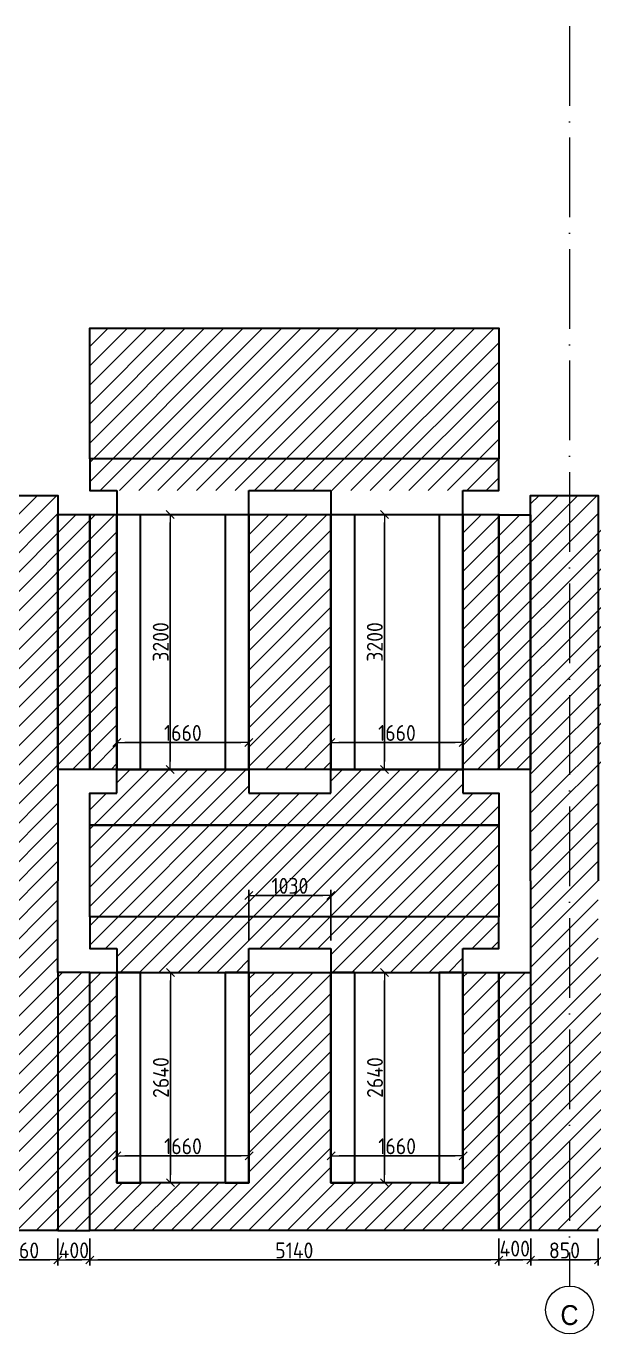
# Model space of a CAD drawing. Header units: millimetres. Extents: x 209 to 1046824, y -248937 to 510758.
# Drawn here: x 179922 to 187055, y -160308 to -143887 of the extents above; entities that cross this region are included whole.
import ezdxf

# ---------------------------------------------------------------- set-up
doc = ezdxf.new("R2010")
doc.units = ezdxf.units.MM
doc.linetypes.add('50_200_ШТРИХ_1Т_ш5_п1_п1_', pattern=[1400, 1000, -200, 0, -200])
doc.layers.add('$AUDIT_BAD_LAYER1', color=7, linetype='Continuous')
for name, color, linetype, lineweight, true_color in [('Оси-1', 7, 'Continuous', 20, 0xaaaaaa), ('Оси-2', 7, 'Continuous', 9, 0xaaaaaa), ('Оси-3', 7, '50_200_ШТРИХ_1Т_ш5_п1_п1_', 9, 0xaaaaaa)]:
    doc.layers.add(name, color=color, linetype=linetype, lineweight=lineweight, true_color=true_color)
for name, color, linetype, lineweight in [('Основные линии', 7, 'Continuous', 30), ('Размеры', 7, 'Continuous', 15), ('Таблица', 7, 'Continuous', 15)]:
    doc.layers.add(name, color=color, linetype=linetype, lineweight=lineweight)
doc.styles.add('Arial', font='arial.ttf', dxfattribs={"width": 0.9, "height": 500})
doc.styles.add('СПДС', font='isocpeur.ttf', dxfattribs={"width": 0.9})
doc.dimstyles.new('Размера А3', dxfattribs={"dimtxt": 200, "dimasz": 100, "dimexe": 70, "dimexo": 100, "dimgap": 20, "dimtad": 1, "dimdec": 0, "dimrnd": 10, "dimzin": 0, "dimdsep": 46, "dimtxsty": 'СПДС', "dimblk": 'ARROWHEAD_6', "dimcen": 1, "dimclrd": 256, "dimclre": 256, "dimclrt": 256, "dimazin": 0, "dimtfac": 1, "dimtdec": 0, "dimtmove": 2, "dimatfit": 3, "dimfxl": 1, "dimtolj": 1, "dimtzin": 0, "dimarcsym": 0})

# ---------------------------------------------------------------- blocks, each defined once
blk = doc.blocks.new('ARROWHEAD_6')
at = {"color": 0, "linetype": 'Continuous'}
for p, q in [((0, 0), (-1, 0)), ((-0.5, -0.5), (0.5, 0.5))]:
    blk.add_line(p, q, dxfattribs=at)
blk = doc.blocks.new('*D2027')
at = {"layer": 'Defpoints', "color": 0, "lineweight": 30, "transparency": 16777216}
for p in [(181534, -150020), (181733, -150020), (181534, -153220)]:
    blk.add_point(p, dxfattribs=at)
at = {"layer": 'Размеры', "lineweight": -2, "transparency": 16777216}
for p, q in [((181634, -150020), (181803, -150020)), ((181733, -153120), (181733, -150120)), ((181634, -153220), (181803, -153220))]:
    blk.add_line(p, q, dxfattribs=at)
at = {"layer": 'Размеры', "lineweight": -2, "transparency": 16777216, "xscale": 100, "yscale": 100, "zscale": 100}
for p, rotation in [((181733, -150020), 90), ((181733, -153220), 270)]:
    blk.add_blockref('ARROWHEAD_6', p, dxfattribs=dict(at, rotation=rotation))
at = {"layer": 'Размеры', "lineweight": 15, "transparency": 16777216, "insert": (181613, -151620), "char_height": 200, "attachment_point": 5, "rotation": 90, "style": 'СПДС'}
blk.add_mtext('\\A1;3200', dxfattribs=at)
blk = doc.blocks.new('*D2028')
at = {"layer": 'Defpoints', "color": 0, "lineweight": 30, "transparency": 16777216}
for p in [(184224, -150020), (184423, -150020), (184224, -153220)]:
    blk.add_point(p, dxfattribs=at)
at = {"layer": 'Размеры', "lineweight": -2, "transparency": 16777216}
for p, q in [((184324, -150020), (184493, -150020)), ((184423, -153120), (184423, -150120)), ((184324, -153220), (184493, -153220))]:
    blk.add_line(p, q, dxfattribs=at)
at = {"layer": 'Размеры', "lineweight": -2, "transparency": 16777216, "xscale": 100, "yscale": 100, "zscale": 100}
for p, rotation in [((184423, -150020), 90), ((184423, -153220), 270)]:
    blk.add_blockref('ARROWHEAD_6', p, dxfattribs=dict(at, rotation=rotation))
at = {"layer": 'Размеры', "lineweight": 15, "transparency": 16777216, "insert": (184303, -151620), "char_height": 200, "attachment_point": 5, "rotation": 90, "style": 'СПДС'}
blk.add_mtext('\\A1;3200', dxfattribs=at)
blk = doc.blocks.new('*D2060')
at = {"layer": 'Defpoints', "color": 0, "lineweight": 30, "transparency": 16777216}
for p in [(181061, -152908), (182721, -152883), (182721, -152908)]:
    blk.add_point(p, dxfattribs=at)
at = {"layer": 'Размеры', "lineweight": -2, "transparency": 16777216}
for p, q in [((181061, -152808), (181061, -152813)), ((182721, -152808), (182721, -152813)), ((181161, -152883), (182621, -152883))]:
    blk.add_line(p, q, dxfattribs=at)
at = {"layer": 'Размеры', "lineweight": -2, "transparency": 16777216, "xscale": 100, "yscale": 100, "zscale": 100, "rotation": 180}
blk.add_blockref('ARROWHEAD_6', (181061, -152883), dxfattribs=at)
at = {"layer": 'Размеры', "lineweight": -2, "transparency": 16777216, "xscale": 100, "yscale": 100, "zscale": 100}
blk.add_blockref('ARROWHEAD_6', (182721, -152883), dxfattribs=at)
at = {"layer": 'Размеры', "lineweight": 15, "transparency": 16777216, "insert": (181891, -152763), "char_height": 200, "attachment_point": 5, "style": 'СПДС'}
blk.add_mtext('\\A1;1660', dxfattribs=at)
blk = doc.blocks.new('*D2068')
at = {"layer": 'Defpoints', "color": 0, "lineweight": 30, "transparency": 16777216}
for p in [(181063, -158098), (182723, -158073), (182723, -158098)]:
    blk.add_point(p, dxfattribs=at)
at = {"layer": 'Размеры', "lineweight": -2, "transparency": 16777216}
for p, q in [((181063, -157998), (181063, -158003)), ((181163, -158073), (182623, -158073)), ((182723, -157998), (182723, -158003))]:
    blk.add_line(p, q, dxfattribs=at)
at = {"layer": 'Размеры', "lineweight": -2, "transparency": 16777216, "xscale": 100, "yscale": 100, "zscale": 100, "rotation": 180}
blk.add_blockref('ARROWHEAD_6', (181063, -158073), dxfattribs=at)
at = {"layer": 'Размеры', "lineweight": -2, "transparency": 16777216, "xscale": 100, "yscale": 100, "zscale": 100}
blk.add_blockref('ARROWHEAD_6', (182723, -158073), dxfattribs=at)
at = {"layer": 'Размеры', "lineweight": 15, "transparency": 16777216, "insert": (181893, -157953), "char_height": 200, "attachment_point": 5, "style": 'СПДС'}
blk.add_mtext('\\A1;1660', dxfattribs=at)
blk = doc.blocks.new('*D2069')
at = {"layer": 'Defpoints', "color": 0, "lineweight": 30, "transparency": 16777216}
for p in [(181537, -155770), (181735, -155770), (181537, -158410)]:
    blk.add_point(p, dxfattribs=at)
at = {"layer": 'Размеры', "lineweight": -2, "transparency": 16777216}
for p, q in [((181637, -155770), (181805, -155770)), ((181735, -158310), (181735, -155870)), ((181637, -158410), (181805, -158410))]:
    blk.add_line(p, q, dxfattribs=at)
at = {"layer": 'Размеры', "lineweight": -2, "transparency": 16777216, "xscale": 100, "yscale": 100, "zscale": 100}
for p, rotation in [((181735, -155770), 90), ((181735, -158410), 270)]:
    blk.add_blockref('ARROWHEAD_6', p, dxfattribs=dict(at, rotation=rotation))
at = {"layer": 'Размеры', "lineweight": 15, "transparency": 16777216, "insert": (181615, -157090), "char_height": 200, "attachment_point": 5, "rotation": 90, "style": 'СПДС'}
blk.add_mtext('\\A1;2640', dxfattribs=at)
blk = doc.blocks.new('*D2070')
at = {"layer": 'Defpoints', "color": 0, "lineweight": 30, "transparency": 16777216}
for p in [(181537, -155770), (181735, -155770), (181537, -158410)]:
    blk.add_point(p, dxfattribs=at)
at = {"layer": 'Размеры', "lineweight": -2, "transparency": 16777216}
for p, q in [((181637, -155770), (181805, -155770)), ((181735, -158310), (181735, -155870)), ((181637, -158410), (181805, -158410))]:
    blk.add_line(p, q, dxfattribs=at)
at = {"layer": 'Размеры', "lineweight": -2, "transparency": 16777216, "xscale": 100, "yscale": 100, "zscale": 100}
for p, rotation in [((181735, -155770), 90), ((181735, -158410), 270)]:
    blk.add_blockref('ARROWHEAD_6', p, dxfattribs=dict(at, rotation=rotation))
at = {"layer": 'Размеры', "lineweight": 15, "transparency": 16777216, "insert": (181615, -157090), "char_height": 200, "attachment_point": 5, "rotation": 90, "style": 'СПДС'}
blk.add_mtext('\\A1;2640', dxfattribs=at)
blk = doc.blocks.new('*D2071')
at = {"layer": 'Defpoints', "color": 0, "lineweight": 30, "transparency": 16777216}
for p in [(183753, -158098), (185413, -158073), (185413, -158098)]:
    blk.add_point(p, dxfattribs=at)
at = {"layer": 'Размеры', "lineweight": -2, "transparency": 16777216}
for p, q in [((183753, -157998), (183753, -158003)), ((183853, -158073), (185313, -158073)), ((185413, -157998), (185413, -158003))]:
    blk.add_line(p, q, dxfattribs=at)
at = {"layer": 'Размеры', "lineweight": -2, "transparency": 16777216, "xscale": 100, "yscale": 100, "zscale": 100, "rotation": 180}
blk.add_blockref('ARROWHEAD_6', (183753, -158073), dxfattribs=at)
at = {"layer": 'Размеры', "lineweight": -2, "transparency": 16777216, "xscale": 100, "yscale": 100, "zscale": 100}
blk.add_blockref('ARROWHEAD_6', (185413, -158073), dxfattribs=at)
at = {"layer": 'Размеры', "lineweight": 15, "transparency": 16777216, "insert": (184583, -157953), "char_height": 200, "attachment_point": 5, "style": 'СПДС'}
blk.add_mtext('\\A1;1660', dxfattribs=at)
blk = doc.blocks.new('*D2072')
at = {"layer": 'Defpoints', "color": 0, "lineweight": 30, "transparency": 16777216}
for p in [(184227, -155770), (184425, -155770), (184227, -158410)]:
    blk.add_point(p, dxfattribs=at)
at = {"layer": 'Размеры', "lineweight": -2, "transparency": 16777216}
for p, q in [((184327, -155770), (184495, -155770)), ((184425, -158310), (184425, -155870)), ((184327, -158410), (184495, -158410))]:
    blk.add_line(p, q, dxfattribs=at)
at = {"layer": 'Размеры', "lineweight": -2, "transparency": 16777216, "xscale": 100, "yscale": 100, "zscale": 100}
for p, rotation in [((184425, -155770), 90), ((184425, -158410), 270)]:
    blk.add_blockref('ARROWHEAD_6', p, dxfattribs=dict(at, rotation=rotation))
at = {"layer": 'Размеры', "lineweight": 15, "transparency": 16777216, "insert": (184305, -157090), "char_height": 200, "attachment_point": 5, "rotation": 90, "style": 'СПДС'}
blk.add_mtext('\\A1;2640', dxfattribs=at)
blk = doc.blocks.new('*D2073')
at = {"layer": 'Defpoints', "color": 0, "lineweight": 30, "transparency": 16777216}
for p in [(184227, -155770), (184425, -155770), (184227, -158410)]:
    blk.add_point(p, dxfattribs=at)
at = {"layer": 'Размеры', "lineweight": -2, "transparency": 16777216}
for p, q in [((184327, -155770), (184495, -155770)), ((184425, -158310), (184425, -155870)), ((184327, -158410), (184495, -158410))]:
    blk.add_line(p, q, dxfattribs=at)
at = {"layer": 'Размеры', "lineweight": -2, "transparency": 16777216, "xscale": 100, "yscale": 100, "zscale": 100}
for p, rotation in [((184425, -155770), 90), ((184425, -158410), 270)]:
    blk.add_blockref('ARROWHEAD_6', p, dxfattribs=dict(at, rotation=rotation))
at = {"layer": 'Размеры', "lineweight": 15, "transparency": 16777216, "insert": (184305, -157090), "char_height": 200, "attachment_point": 5, "rotation": 90, "style": 'СПДС'}
blk.add_mtext('\\A1;2640', dxfattribs=at)
blk = doc.blocks.new('*D2082')
at = {"layer": 'Defpoints', "color": 0, "lineweight": 30, "transparency": 16777216}
for p in [(183751, -152908), (185411, -152883), (185411, -152908)]:
    blk.add_point(p, dxfattribs=at)
at = {"layer": 'Размеры', "lineweight": -2, "transparency": 16777216}
for p, q in [((183751, -152808), (183751, -152813)), ((185411, -152808), (185411, -152813)), ((183851, -152883), (185311, -152883))]:
    blk.add_line(p, q, dxfattribs=at)
at = {"layer": 'Размеры', "lineweight": -2, "transparency": 16777216, "xscale": 100, "yscale": 100, "zscale": 100, "rotation": 180}
blk.add_blockref('ARROWHEAD_6', (183751, -152883), dxfattribs=at)
at = {"layer": 'Размеры', "lineweight": -2, "transparency": 16777216, "xscale": 100, "yscale": 100, "zscale": 100}
blk.add_blockref('ARROWHEAD_6', (185411, -152883), dxfattribs=at)
at = {"layer": 'Размеры', "lineweight": 15, "transparency": 16777216, "insert": (184581, -152763), "char_height": 200, "attachment_point": 5, "style": 'СПДС'}
blk.add_mtext('\\A1;1660', dxfattribs=at)
blk = doc.blocks.new('*D2096')
at = {"layer": 'Defpoints', "color": 0, "lineweight": 30, "transparency": 16777216}
for p in [(180321, -159010), (180721, -159010), (180721, -159381)]:
    blk.add_point(p, dxfattribs=at)
at = {"layer": 'Размеры', "lineweight": -2, "transparency": 16777216}
for p, q in [((180321, -159110), (180321, -159451)), ((180721, -159110), (180721, -159451)), ((180421, -159381), (180621, -159381))]:
    blk.add_line(p, q, dxfattribs=at)
at = {"layer": 'Размеры', "lineweight": -2, "transparency": 16777216, "xscale": 100, "yscale": 100, "zscale": 100, "rotation": 180}
blk.add_blockref('ARROWHEAD_6', (180321, -159381), dxfattribs=at)
at = {"layer": 'Размеры', "lineweight": -2, "transparency": 16777216, "xscale": 100, "yscale": 100, "zscale": 100}
blk.add_blockref('ARROWHEAD_6', (180721, -159381), dxfattribs=at)
at = {"layer": 'Размеры', "lineweight": 15, "transparency": 16777216, "insert": (180521, -159260), "char_height": 200, "attachment_point": 5, "style": 'СПДС'}
blk.add_mtext('\\A1;400', dxfattribs=at)
blk = doc.blocks.new('*D2097')
at = {"layer": 'Defpoints', "color": 0, "lineweight": 30, "transparency": 16777216}
for p in [(180721, -159010), (185861, -159010), (185861, -159381)]:
    blk.add_point(p, dxfattribs=at)
at = {"layer": 'Размеры', "lineweight": -2, "transparency": 16777216}
for p, q in [((180721, -159110), (180721, -159451)), ((185861, -159110), (185861, -159451)), ((180821, -159381), (185761, -159381))]:
    blk.add_line(p, q, dxfattribs=at)
at = {"layer": 'Размеры', "lineweight": -2, "transparency": 16777216, "xscale": 100, "yscale": 100, "zscale": 100, "rotation": 180}
blk.add_blockref('ARROWHEAD_6', (180721, -159381), dxfattribs=at)
at = {"layer": 'Размеры', "lineweight": -2, "transparency": 16777216, "xscale": 100, "yscale": 100, "zscale": 100}
blk.add_blockref('ARROWHEAD_6', (185861, -159381), dxfattribs=at)
at = {"layer": 'Размеры', "lineweight": 15, "transparency": 16777216, "insert": (183291, -159261), "char_height": 200, "attachment_point": 5, "style": 'СПДС'}
blk.add_mtext('\\A1;5140', dxfattribs=at)
blk = doc.blocks.new('*D2098')
at = {"layer": 'Defpoints', "color": 0, "lineweight": 30, "transparency": 16777216}
for p in [(185861, -159010), (186261, -159010), (186261, -159381)]:
    blk.add_point(p, dxfattribs=at)
at = {"layer": 'Размеры', "lineweight": -2, "transparency": 16777216}
for p, q in [((185861, -159110), (185861, -159451)), ((186261, -159110), (186261, -159451)), ((185961, -159381), (186161, -159381))]:
    blk.add_line(p, q, dxfattribs=at)
at = {"layer": 'Размеры', "lineweight": -2, "transparency": 16777216, "xscale": 100, "yscale": 100, "zscale": 100, "rotation": 180}
blk.add_blockref('ARROWHEAD_6', (185861, -159381), dxfattribs=at)
at = {"layer": 'Размеры', "lineweight": -2, "transparency": 16777216, "xscale": 100, "yscale": 100, "zscale": 100}
blk.add_blockref('ARROWHEAD_6', (186261, -159381), dxfattribs=at)
at = {"layer": 'Размеры', "lineweight": 15, "transparency": 16777216, "insert": (186061, -159238), "char_height": 200, "attachment_point": 5, "style": 'СПДС'}
blk.add_mtext('\\A1;400', dxfattribs=at)
blk = doc.blocks.new('*D2099')
at = {"layer": 'Defpoints', "color": 0, "lineweight": 30, "transparency": 16777216}
for p in [(186261, -159010), (187111, -159010), (187111, -159381)]:
    blk.add_point(p, dxfattribs=at)
at = {"layer": 'Размеры', "lineweight": -2, "transparency": 16777216}
for p, q in [((186261, -159110), (186261, -159451)), ((187111, -159110), (187111, -159451)), ((186361, -159381), (187011, -159381))]:
    blk.add_line(p, q, dxfattribs=at)
at = {"layer": 'Размеры', "lineweight": -2, "transparency": 16777216, "xscale": 100, "yscale": 100, "zscale": 100, "rotation": 180}
blk.add_blockref('ARROWHEAD_6', (186261, -159381), dxfattribs=at)
at = {"layer": 'Размеры', "lineweight": -2, "transparency": 16777216, "xscale": 100, "yscale": 100, "zscale": 100}
blk.add_blockref('ARROWHEAD_6', (187111, -159381), dxfattribs=at)
at = {"layer": 'Размеры', "lineweight": 15, "transparency": 16777216, "insert": (186686, -159261), "char_height": 200, "attachment_point": 5, "style": 'СПДС'}
blk.add_mtext('\\A1;850', dxfattribs=at)
blk = doc.blocks.new('*D2116')
at = {"layer": 'Defpoints', "color": 0, "lineweight": 30, "transparency": 16777216}
for p in [(183751, -154803), (182721, -155470), (183751, -155470)]:
    blk.add_point(p, dxfattribs=at)
at = {"layer": 'Размеры', "lineweight": -2, "transparency": 16777216}
for p, q in [((182721, -155370), (182721, -154733)), ((182821, -154803), (183651, -154803)), ((183751, -155370), (183751, -154733))]:
    blk.add_line(p, q, dxfattribs=at)
at = {"layer": 'Размеры', "lineweight": -2, "transparency": 16777216, "xscale": 100, "yscale": 100, "zscale": 100, "rotation": 180}
blk.add_blockref('ARROWHEAD_6', (182721, -154803), dxfattribs=at)
at = {"layer": 'Размеры', "lineweight": -2, "transparency": 16777216, "xscale": 100, "yscale": 100, "zscale": 100}
blk.add_blockref('ARROWHEAD_6', (183751, -154803), dxfattribs=at)
at = {"layer": 'Размеры', "lineweight": 15, "transparency": 16777216, "insert": (183236, -154683), "char_height": 200, "attachment_point": 5, "style": 'СПДС'}
blk.add_mtext('\\A1;1030', dxfattribs=at)
blk = doc.blocks.new('Ось сетки - Круг_Ø6_00__ISO-2_5_0_9K_-17386508-АИ_План этажа Радиаторы_2')
at = {"layer": 'Оси-1'}
blk.add_circle((0, 0), 3, dxfattribs=at)
blk = doc.blocks.new('*D2168')
at = {"layer": 'Defpoints', "color": 0, "lineweight": 30, "transparency": 16777216}
for p in [(179461, -159010), (180321, -159010), (180321, -159381)]:
    blk.add_point(p, dxfattribs=at)
at = {"layer": 'Таблица', "lineweight": -2, "transparency": 16777216}
for p, q in [((179461, -159110), (179461, -159451)), ((180321, -159110), (180321, -159451)), ((179561, -159381), (180221, -159381))]:
    blk.add_line(p, q, dxfattribs=at)
at = {"layer": 'Таблица', "lineweight": -2, "transparency": 16777216, "xscale": 100, "yscale": 100, "zscale": 100, "rotation": 180}
blk.add_blockref('ARROWHEAD_6', (179461, -159381), dxfattribs=at)
at = {"layer": 'Таблица', "lineweight": -2, "transparency": 16777216, "xscale": 100, "yscale": 100, "zscale": 100}
blk.add_blockref('ARROWHEAD_6', (180321, -159381), dxfattribs=at)
at = {"layer": 'Таблица', "transparency": 16777216, "insert": (179891, -159261), "char_height": 200, "attachment_point": 5, "style": 'СПДС'}
blk.add_mtext('\\A1;860', dxfattribs=at)

msp = doc.modelspace()

# ---------------------------------------------------------------- hatches: boundary and pattern name
at = {"layer": '$AUDIT_BAD_LAYER1', "lineweight": 15, "transparency": 33554559}
h = msp.add_hatch(dxfattribs=at)
h.set_pattern_fill('ANSI31', color=3, scale=54)
h.set_pattern_definition([(45, (0, -158177.41), (-121.23346, 121.23346), [])])
h.paths.add_polyline_path([(172210.7, -147680.2), (167110.7, -147680.2), (167110.7, -149320.2), (172210.7, -149320.2)])
h.paths.add_polyline_path([(179060.7, -147680.2), (173920.7, -147680.2), (173920.7, -149320.2), (179060.7, -149320.2)])
h.paths.add_polyline_path([(185860.7, -147680.2), (180720.7, -147680.2), (180720.7, -149320.2), (185860.7, -149320.2)])
h.paths.add_polyline_path([(192660.7, -147680.2), (187510.7, -147680.2), (187510.7, -149320.2), (192660.7, -149320.2)])
h.paths.add_polyline_path([(199550.7, -147680.2), (194310.7, -147680.2), (194310.7, -149320.2), (199550.7, -149320.2)])
h.paths.add_polyline_path([(199550.7, -149320.2), (194310.7, -149320.2), (194310.7, -149720.2), (198910.7, -149720.2), (199550.7, -149720.2)])
h.paths.add_polyline_path([(192660.7, -149320.2), (187510.7, -149320.2), (187510.7, -149720.2), (192660.7, -149720.2)])
h.paths.add_polyline_path([(185860.7, -149320.2), (180720.7, -149320.2), (180720.7, -149720.2), (185860.7, -149720.2)])
h.paths.add_polyline_path([(179060.7, -149320.2), (173920.7, -149320.2), (173920.7, -149720.2), (179060.7, -149720.2)])
h.paths.add_polyline_path([(172210.7, -149320.2), (167110.7, -149320.2), (167110.7, -149720.2), (167734.7, -149720.2), (172210.7, -149720.2)])
h.paths.add_polyline_path([(166710.7, -149880.2), (166540.7, -149880.2), (166540.7, -151730.2), (166280.7, -151730.2), (166280.7, -159010.2), (166710.7, -159010.2), (166710.7, -155770.2)])
h.paths.add_polyline_path([(167110.7, -150020.2), (166710.7, -150020.2), (166710.7, -153220.2), (167110.7, -153220.2)])
h.paths.add_polyline_path([(167734.7, -150020.2), (167110.7, -150020.2), (167110.7, -153220.2), (167734.7, -153220.2)])
h.paths.add_polyline_path([(170325.7, -150020.2), (169394.7, -150020.2), (169394.7, -153220.2), (170325.7, -153220.2)])
h.paths.add_polyline_path([(172210.7, -153520.2), (171985.7, -153520.2), (171985.7, -153220.2), (170325.7, -153220.2), (170325.7, -153520.2), (169394.7, -153520.2), (169394.7, -153220.2), (167734.7, -153220.2), (167734.7, -153520.2), (167110.7, -153520.2), (167110.7, -153920.2), (172210.7, -153920.2)])
h.paths.add_polyline_path([(172210.7, -153920.2), (167110.7, -153920.2), (167110.7, -155070.2), (172210.7, -155070.2)])
h.paths.add_polyline_path([(179060.7, -153520.2), (178730.7, -153520.2), (178730.7, -153220.2), (178430.7, -153220.2), (177070.7, -153220.2), (177070.7, -153520.2), (176040.7, -153520.2), (176040.7, -153220.2), (175740.7, -153220.2), (174380.7, -153220.2), (174380.7, -153520.2), (173920.7, -153520.2), (173920.7, -153920.2), (179060.7, -153920.2)])
h.paths.add_polyline_path([(179060.7, -153920.2), (173920.7, -153920.2), (173920.7, -155070.2), (179060.7, -155070.2)])
h.paths.add_polyline_path([(179060.7, -155070.2), (173920.7, -155070.2), (173920.7, -155470.2), (174380.7, -155470.2), (174380.7, -155770.2), (176040.7, -155770.2), (176040.7, -155470.2), (177070.7, -155470.2), (177070.7, -155770.2), (178730.7, -155770.2), (178730.7, -155470.2), (179060.7, -155470.2)])
h.paths.add_polyline_path([(173505.7, -151420.2), (173505.7, -150020.2), (173505.7, -149780.2), (172625.7, -149780.2), (172625.7, -151420.2), (172625.7, -153220.2), (172625.7, -154620.2), (172630.7, -154620.2), (172630.7, -155770.2), (172630.7, -159010.2), (173510.7, -159010.2), (173510.7, -155770.2), (173510.7, -154620.2), (173505.7, -154620.2)])
h.paths.add_polyline_path([(180320.7, -149780.2), (179460.7, -149780.2), (179460.7, -154620.2), (179460.7, -155770.2), (179460.7, -159010.2), (180320.7, -159010.2), (180320.7, -155770.2), (180320.7, -154620.2)])
h.paths.add_polyline_path([(185860.7, -153520.2), (185410.7, -153520.2), (185410.7, -153220.2), (183750.7, -153220.2), (183750.7, -153520.2), (182720.7, -153520.2), (182720.7, -153220.2), (181060.7, -153220.2), (181060.7, -153520.2), (180720.7, -153520.2), (180720.7, -153920.2), (185860.7, -153920.2)])
h.paths.add_polyline_path([(185860.7, -153920.2), (180720.7, -153920.2), (180720.7, -155070.2), (185860.7, -155070.2)])
h.paths.add_polyline_path([(185860.7, -155070.2), (180720.7, -155070.2), (180720.7, -155470.2), (181060.7, -155470.2), (181060.7, -155770.2), (182720.7, -155770.2), (182720.7, -155470.2), (183750.7, -155470.2), (183750.7, -155770.2), (185410.7, -155770.2), (185410.7, -155470.2), (185860.7, -155470.2)])
h.paths.add_polyline_path([(187110.7, -149780.2), (186260.7, -149780.2), (186260.7, -154620.2), (186260.7, -155770.2), (186260.7, -159010.2), (187110.7, -159010.2), (187110.7, -155770.2), (187110.7, -154620.2)])
h.paths.add_polyline_path([(193910.7, -149780.2), (193060.7, -149780.2), (193060.7, -154620.2), (193060.7, -155770.2), (193060.7, -159010.2), (193910.7, -159010.2), (193910.7, -155770.2), (193910.7, -154620.2)])
h.paths.add_polyline_path([(192660.7, -153520.2), (192100.7, -153520.2), (192100.7, -153220.2), (190440.7, -153220.2), (190440.7, -153520.2), (189390.7, -153520.2), (189390.7, -153220.2), (187730.7, -153220.2), (187730.7, -153520.2), (187510.7, -153520.2), (187510.7, -153920.2), (192660.7, -153920.2)])
h.paths.add_polyline_path([(192660.7, -153920.2), (187510.7, -153920.2), (187510.7, -155070.2), (192660.7, -155070.2)])
h.paths.add_polyline_path([(192660.7, -155070.2), (187510.7, -155070.2), (187510.7, -155470.2), (187730.7, -155470.2), (187730.7, -155770.2), (189390.7, -155770.2), (189390.7, -155470.2), (190440.7, -155470.2), (190440.7, -155770.2), (192100.7, -155770.2), (192100.7, -155470.2), (192660.7, -155470.2)])
h.paths.add_polyline_path([(199550.7, -153520.2), (198910.7, -153520.2), (198910.7, -153220.2), (197250.7, -153220.2), (197250.7, -153520.2), (196075.1, -153520.2), (196075.1, -153220.2), (194415.1, -153220.2), (194415.1, -153520.2), (194310.7, -153520.2), (194310.7, -153920.2), (199550.7, -153920.2)])
h.paths.add_polyline_path([(199550.7, -153920.2), (194310.7, -153920.2), (194310.7, -155070.2), (199550.7, -155070.2)])
h.paths.add_polyline_path([(199550.7, -155070.2), (194310.7, -155070.2), (194310.7, -155470.2), (194415.1, -155470.2), (194415.1, -155770.2), (196075.1, -155770.2), (196075.1, -155470.2), (197250.7, -155470.2), (197250.7, -155770.2), (198910.7, -155770.2), (198910.7, -155470.2), (199550.7, -155470.2)])
h.paths.add_polyline_path([(200380.7, -151730.2), (200072.9, -151730.2), (200072.9, -149880.2), (199950.7, -149880.2), (199950.7, -159010.2), (200380.7, -159010.2)])
h.paths.add_polyline_path([(199550.7, -150020.2), (198910.7, -150020.2), (198910.7, -153220.2), (199550.7, -153220.2)])
h.paths.add_polyline_path([(199950.7, -150020.2), (199550.7, -150020.2), (199550.7, -153220.2), (199950.7, -153220.2)])
h.paths.add_polyline_path([(199550.7, -155770.2), (198910.7, -155770.2), (198910.7, -158410.2), (198610.7, -158410.2), (197250.7, -158410.2), (197250.7, -155770.2), (196075.1, -155770.2), (196075.1, -158410.2), (195775.1, -158410.2), (194415.1, -158410.2), (194415.1, -155770.2), (194310.7, -155770.2), (194310.7, -159010.2), (199550.7, -159010.2)])
h.paths.add_polyline_path([(190440.7, -155770.2), (189390.7, -155770.2), (189390.7, -158410.2), (189090.7, -158410.2), (187730.7, -158410.2), (187730.7, -155770.2), (187510.7, -155770.2), (187510.7, -159010.2), (192660.7, -159010.2), (192660.7, -155770.2), (192100.7, -155770.2), (192100.7, -158410.2), (190440.7, -158410.2)])
h.paths.add_polyline_path([(183750.7, -155770.2), (182720.7, -155770.2), (182720.7, -158410.2), (182420.7, -158410.2), (181060.7, -158410.2), (181060.7, -155770.2), (180720.7, -155770.2), (180720.7, -159010.2), (185860.7, -159010.2), (185860.7, -155770.2), (185410.7, -155770.2), (185410.7, -158410.2), (185110.7, -158410.2), (183750.7, -158410.2)])
h.paths.add_polyline_path([(177070.7, -155770.2), (176040.7, -155770.2), (176040.7, -158410.2), (175740.7, -158410.2), (174380.7, -158410.2), (174380.7, -155770.2), (173920.7, -155770.2), (173920.7, -159010.2), (179060.7, -159010.2), (179060.7, -155770.2), (178730.7, -155770.2), (178730.7, -158410.2), (177070.7, -158410.2)])
h.paths.add_polyline_path([(172210.7, -155770.2), (171985.7, -155770.2), (171985.7, -158410.2), (171685.7, -158410.2), (170325.7, -158410.2), (170325.7, -155770.2), (169394.7, -155770.2), (169394.7, -158410.2), (169094.7, -158410.2), (167734.7, -158410.2), (167734.7, -155770.2), (167110.7, -155770.2), (167110.7, -159010.2), (172210.7, -159010.2)])
h.paths.add_polyline_path([(167110.7, -155770.2), (166710.7, -155770.2), (166710.7, -159010.2), (167110.7, -159010.2)])
h.paths.add_polyline_path([(172630.7, -155770.2), (172210.7, -155770.2), (172210.7, -159010.2), (172630.7, -159010.2)])
h.paths.add_polyline_path([(173920.7, -155770.2), (173510.7, -155770.2), (173510.7, -159010.2), (173920.7, -159010.2)])
h.paths.add_polyline_path([(179460.7, -155770.2), (179060.7, -155770.2), (179060.7, -159010.2), (179460.7, -159010.2)])
h.paths.add_polyline_path([(180720.7, -155770.2), (180320.7, -155770.2), (180320.7, -159010.2), (180720.7, -159010.2)])
h.paths.add_polyline_path([(186260.7, -155770.2), (185860.7, -155770.2), (185860.7, -159010.2), (186260.7, -159010.2)])
h.paths.add_polyline_path([(187510.7, -155770.2), (187110.7, -155770.2), (187110.7, -159010.2), (187510.7, -159010.2)])
h.paths.add_polyline_path([(193060.7, -155770.2), (192660.7, -155770.2), (192660.7, -159010.2), (193060.7, -159010.2)])
h.paths.add_polyline_path([(194310.7, -155770.2), (193910.7, -155770.2), (193910.7, -159010.2), (194310.7, -159010.2)])
h.paths.add_polyline_path([(199950.7, -155770.2), (199550.7, -155770.2), (199550.7, -159010.2), (199950.7, -159010.2)])
h.paths.add_polyline_path([(173905.7, -150020.2), (173505.7, -150020.2), (173505.7, -153220.2), (173905.7, -153220.2)])
h.paths.add_polyline_path([(174380.7, -150020.2), (173905.7, -150020.2), (173905.7, -153220.2), (174380.7, -153220.2)])
h.paths.add_polyline_path([(177070.7, -150020.2), (176040.7, -150020.2), (176040.7, -153220.2), (177070.7, -153220.2)])
h.paths.add_polyline_path([(183750.7, -150020.2), (182720.7, -150020.2), (182720.7, -153220.2), (183750.7, -153220.2)])
h.paths.add_polyline_path([(190440.7, -150020.2), (189390.7, -150020.2), (189390.7, -153220.2), (190440.7, -153220.2)])
h.paths.add_polyline_path([(197250.7, -150020.2), (196075.1, -150020.2), (196075.1, -153220.2), (197250.7, -153220.2)])
h.paths.add_polyline_path([(194310.7, -150020.2), (193910.7, -150020.2), (193910.7, -153220.2), (194310.7, -153220.2)])
h.paths.add_polyline_path([(194415.1, -150020.2), (194310.7, -150020.2), (194310.7, -153220.2), (194415.1, -153220.2)])
h.paths.add_polyline_path([(192660.7, -150020.2), (192100.7, -150020.2), (192100.7, -153220.2), (192660.7, -153220.2)])
h.paths.add_polyline_path([(193060.7, -150020.2), (192660.7, -150020.2), (192660.7, -153220.2), (193060.7, -153220.2)])
h.paths.add_polyline_path([(187510.7, -150022.4), (187110.7, -150022.4), (187110.7, -153222.4), (187510.7, -153222.4)])
h.paths.add_polyline_path([(187730.7, -150022.4), (187510.7, -150022.4), (187510.7, -153220.2), (187730.7, -153220.2)])
h.paths.add_polyline_path([(185860.7, -150020.2), (185410.7, -150020.2), (185410.7, -153222.4), (185860.7, -153222.4)])
h.paths.add_polyline_path([(186260.7, -150022.4), (185860.7, -150022.4), (185860.7, -153222.4), (186260.7, -153222.4)])
h.paths.add_polyline_path([(180720.7, -150020.2), (180320.7, -150020.2), (180320.7, -153220.2), (180720.7, -153220.2)])
h.paths.add_polyline_path([(181060.7, -150020.2), (180720.7, -150020.2), (180720.7, -153220.2), (181060.7, -153220.2)])
h.paths.add_polyline_path([(179060.7, -150020.2), (178730.7, -150020.2), (178730.7, -153220.2), (179060.7, -153220.2)])
h.paths.add_polyline_path([(179460.7, -150020.2), (179060.7, -150020.2), (179060.7, -153220.2), (179460.7, -153220.2)])
h.paths.add_polyline_path([(167111.3, -155070.2), (172210.7, -155070.2), (172210.7, -155470.2), (167111.3, -155470.2)])
h.paths.add_polyline_path([(167734.7, -155770.2), (169394.7, -155770.2), (169394.7, -155470.2), (167734.7, -155470.2)])
h.paths.add_polyline_path([(170325.7, -155470.2), (171985.7, -155470.2), (171985.7, -155770.2), (170325.7, -155770.2)])
h.paths.add_polyline_path([(171985.7, -150020.2), (172625.7, -150020.2), (172625.7, -153220.2), (171985.7, -153220.2)])

# ---------------------------------------------------------------- linework, layer by layer
at = {"layer": 'Оси-3'}
msp.add_line((186749.3, -143887.4), (186749.3, -159708.5), dxfattribs=at)
at = {"layer": 'Основные линии'}
for p, q in [((181060.7, -153220.2), (181060.7, -150020.2)), ((181060.7, -150020.2), (181060.7, -153220.2)), ((181360.7, -153220.2), (181360.7, -150020.2)), ((182420.7, -150020.2), (182420.7, -153220.2)), ((182720.7, -150020.2), (182720.7, -153220.2)), ((182720.7, -153220.2), (182720.7, -150020.2)), ((183750.7, -153220.2), (183750.7, -150020.2)), ((183750.7, -150020.2), (183750.7, -153220.2)), ((184050.7, -153220.2), (184050.7, -150020.2)), ((185110.7, -150020.2), (185110.7, -153220.2)), ((185410.7, -150020.2), (185410.7, -153220.2)), ((185410.7, -153220.2), (185410.7, -150020.2)), ((182720.7, -153220.2), (181060.7, -153220.2)), ((181060.7, -153220.2), (181360.7, -153220.2)), ((182420.7, -153220.2), (182720.7, -153220.2)), ((185410.7, -153220.2), (183750.7, -153220.2)), ((183750.7, -153220.2), (184050.7, -153220.2)), ((185110.7, -153220.2), (185410.7, -153220.2)), ((180320.7, -159010.2), (179460.7, -159010.2)), ((180320.7, -159010.2), (180720.7, -159010.2)), ((185860.7, -159010.2), (180720.7, -159010.2)), ((186260.7, -159010.2), (185860.7, -159010.2)), ((187110.7, -159010.2), (186260.7, -159010.2))]:
    msp.add_line(p, q, dxfattribs=at)
for points in [[(185860.7, -149320.2), (180720.7, -149320.2), (180720.7, -147680.2), (185860.7, -147680.2)], [(180720.7, -153220.2), (180320.7, -153220.2), (180320.7, -150020.2), (180720.7, -150020.2)], [(180720.7, -150020.2), (181060.7, -150020.2), (181060.7, -153220.2), (180720.7, -153220.2)], [(182720.7, -150020.2), (183750.7, -150020.2), (183750.7, -153220.2), (182720.7, -153220.2)], [(185860.7, -153222.4), (185410.7, -153222.4), (185410.7, -150020.2), (185860.7, -150020.2)], [(185860.7, -150022.4), (186260.7, -150022.4), (186260.7, -153222.4), (185860.7, -153222.4)], [(185860.7, -155070.2), (180720.7, -155070.2), (180720.7, -153920.2), (185860.7, -153920.2)], [(180720.7, -155770.2), (180320.7, -155770.2), (180320.7, -159010.2), (180720.7, -159010.2)], [(180720.7, -155770.2), (185860.7, -155770.2), (185860.7, -159010.2), (180720.7, -159010.2)], [(182720.7, -158410.2), (181060.7, -158410.2), (181060.7, -155770.2), (182720.7, -155770.2)], [(181060.7, -158410.2), (181360.7, -158410.2), (181360.7, -155770.2), (181060.7, -155770.2)], [(182420.7, -158410.2), (182720.7, -158410.2), (182720.7, -155770.2), (182420.7, -155770.2)], [(185410.7, -158410.2), (183750.7, -158410.2), (183750.7, -155770.2), (185410.7, -155770.2)], [(183750.7, -158410.2), (184050.7, -158410.2), (184050.7, -155770.2), (183750.7, -155770.2)], [(185110.7, -158410.2), (185410.7, -158410.2), (185410.7, -155770.2), (185110.7, -155770.2)], [(186260.7, -159010.2), (185860.7, -159010.2), (185860.7, -155770.2), (186260.7, -155770.2)]]:
    msp.add_lwpolyline(points, close=True, dxfattribs=at)
for points in [[(185410.7, -149720.2), (185860.7, -149720.2), (185860.7, -149320.2), (180720.7, -149320.2), (180720.7, -149720.2), (181060.7, -149720.2)], [(181060.7, -149720.2), (181060.7, -150020.2), (182720.7, -150020.2), (182720.7, -149720.2)], [(182720.7, -149720.2), (183750.7, -149720.2)], [(183750.7, -149720.2), (183750.7, -150020.2), (185410.7, -150020.2), (185410.7, -149720.2)], [(179460.7, -154620.2), (179460.7, -149780.2), (180320.7, -149780.2), (180320.7, -154620.2)], [(186260.7, -154620.2), (186260.7, -149780.2), (187110.7, -149780.2), (187110.7, -154620.2)], [(181060.7, -153520.2), (181060.7, -153220.2), (182720.7, -153220.2), (182720.7, -153520.2)], [(183750.7, -153520.2), (183750.7, -153220.2), (185410.7, -153220.2), (185410.7, -153520.2)], [(185410.7, -153520.2), (185860.7, -153520.2), (185860.7, -153920.2), (180720.7, -153920.2), (180720.7, -153520.2), (181060.7, -153520.2)], [(182720.7, -153520.2), (183750.7, -153520.2)], [(180320.7, -155770.2), (180320.7, -154620.2)], [(186260.7, -154620.2), (186260.7, -155770.2)], [(185410.7, -155470.2), (185860.7, -155470.2), (185860.7, -155070.2), (180720.7, -155070.2), (180720.7, -155470.2), (181060.7, -155470.2)], [(181060.7, -155470.2), (181060.7, -155770.2), (182720.7, -155770.2), (182720.7, -155470.2)], [(182720.7, -155470.2), (183750.7, -155470.2)], [(183750.7, -155470.2), (183750.7, -155770.2), (185410.7, -155770.2), (185410.7, -155470.2)]]:
    msp.add_lwpolyline(points, dxfattribs=at)

# ---------------------------------------------------------------- block references
at = {"layer": 'Оси-1', "xscale": 100, "yscale": 100, "zscale": 100, "rotation": 179.9999999999998}
msp.add_blockref('Ось сетки - Круг_Ø6_00__ISO-2_5_0_9K_-17386508-АИ_План этажа Радиаторы_2', (186749.3, -160008.5), dxfattribs=at)

# ---------------------------------------------------------------- texts
at = {"layer": 'Оси-2', "insert": (186749, -160074.9), "char_height": 250, "width": 428.4, "attachment_point": 5, "line_spacing_factor": 0.936439, "style": 'Arial'}
msp.add_mtext('\\pxqc,t4.572,9.144,13.716,18.288,22.86,27.432,32.004,36.576,41.148,45.72,50.292,54.864,59.436,64.008,68.58,73.152,77.724,82.296,86.868,91.44,96.012,100.584,105.156,109.728,114.3,118.872,123.444,128.016,132.588,137.16,141.732,146.304;С', dxfattribs=at)

# ---------------------------------------------------------------- dimensions: what is measured, and where the dimension line sits
at = {"layer": 'Размеры', "lineweight": 15}
for base, p1, p2, picture, middle in [((181732.6, -150020.2), (181534.2, -153220.2), (181534.2, -150020.2), '*D2027', (181612.6, -151620.2)), ((184422.6, -150020.2), (184224.2, -153220.2), (184224.2, -150020.2), '*D2028', (184302.6, -151620.2)), ((181735.2, -155770.2), (181536.8, -158410.2), (181536.8, -155770.2), '*D2069', (181615.2, -157090.2)), ((181735.2, -155770.2), (181536.8, -158410.2), (181536.8, -155770.2), '*D2070', (181615.2, -157090.2)), ((184425.2, -155770.2), (184226.8, -158410.2), (184226.8, -155770.2), '*D2072', (184305.2, -157090.2)), ((184425.2, -155770.2), (184226.8, -158410.2), (184226.8, -155770.2), '*D2073', (184305.2, -157090.2))]:
    dim = msp.add_linear_dim(base=base, p1=p1, p2=p2, angle=90, dimstyle='Размера А3', dxfattribs=at)
    dim.commit()
    dim.dimension.update_dxf_attribs({"geometry": picture, "text_midpoint": middle})
for base, p1, p2, picture, middle in [((182720.7, -152882.5), (181060.7, -152908.1), (182720.7, -152908.1), '*D2060', (181890.7, -152762.5)), ((185410.7, -152882.5), (183750.7, -152908.1), (185410.7, -152908.1), '*D2082', (184580.7, -152762.5)), ((183750.7, -154803.4), (182720.7, -155470.2), (183750.7, -155470.2), '*D2116', (183235.7, -154683.4)), ((182723.3, -158072.5), (181063.3, -158098.1), (182723.3, -158098.1), '*D2068', (181893.3, -157952.5)), ((185413.3, -158072.5), (183753.3, -158098.1), (185413.3, -158098.1), '*D2071', (184583.3, -157952.5)), ((185860.7, -159381), (180720.7, -159010.2), (185860.7, -159010.2), '*D2097', (183290.7, -159261)), ((187110.7, -159381), (186260.7, -159010.2), (187110.7, -159010.2), '*D2099', (186685.7, -159261))]:
    dim = msp.add_linear_dim(base=base, p1=p1, p2=p2, dimstyle='Размера А3', dxfattribs=at)
    dim.commit()
    dim.dimension.update_dxf_attribs({"geometry": picture, "text_midpoint": middle})
for base, p1, p2, picture, middle in [((180720.7, -159381), (180320.7, -159010.2), (180720.7, -159010.2), '*D2096', (180520.7, -159259.8)), ((186260.7, -159381), (185860.7, -159010.2), (186260.7, -159010.2), '*D2098', (186060.7, -159237.9))]:
    dim = msp.add_linear_dim(base=base, p1=p1, p2=p2, dimstyle='Размера А3', dxfattribs=at)
    dim.commit()
    dim.dimension.update_dxf_attribs({"geometry": picture, "text_midpoint": middle, "dimtype": 160})
at = {"layer": 'Таблица'}
dim = msp.add_linear_dim(base=(180320.7, -159381), p1=(179460.7, -159010.2), p2=(180320.7, -159010.2), dimstyle='Размера А3', dxfattribs=at)
dim.commit()
dim.dimension.update_dxf_attribs({"geometry": '*D2168', "text_midpoint": (179890.7, -159261)})

doc.saveas('drawing.dxf')
